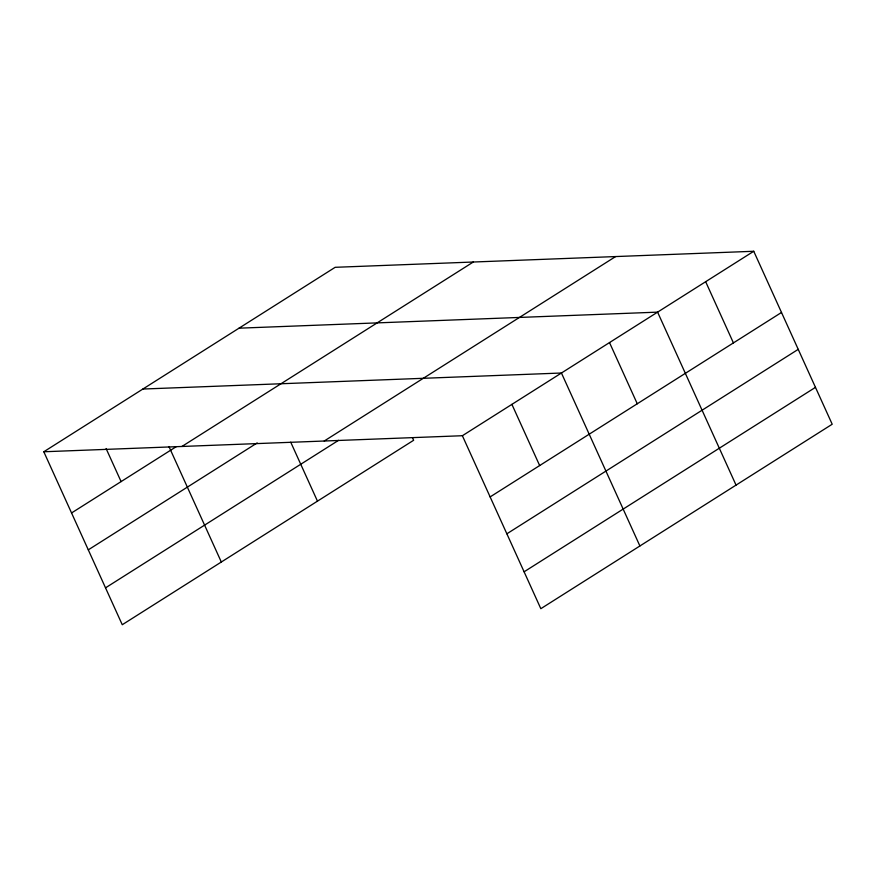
<?xml version="1.0" encoding="UTF-8"?>
<svg xmlns="http://www.w3.org/2000/svg" width="876" height="876" viewBox="0 0 876 876"><rect width="100%" height="100%" fill="white"/><g stroke="black" fill="none" stroke-linecap="round" stroke-linejoin="round"><path stroke-width="1.31" d="M43.8 451.764L335.169 267.311L753.743 251.27L832.2 424.236L540.831 608.689L462.375 435.722L43.8 451.764L122.257 624.73L413.625 440.278L412.508 437.825M71.558 512.953L176.35 446.618M181.923 446.464L473.292 262.023M88.29 549.843L257.183 442.928M324.24 441.011L615.609 256.569M105.525 587.84L338.519 440.354M462.375 435.722L753.743 251.27M490.133 496.911L781.502 312.469M506.865 533.802L798.233 349.349M524.1 571.798L815.468 387.356M239.017 328.182L657.591 312.141L736.048 485.107M142.865 389.043L561.439 373.012L639.896 545.978M705.662 281.711L733.42 342.899M609.51 342.571L637.268 403.77M511.902 404.362L539.66 465.561M290.733 442.194L317.473 501.149M168.959 446.574L221.321 562.02M106.106 448.556L121.096 481.603"/></g></svg>
